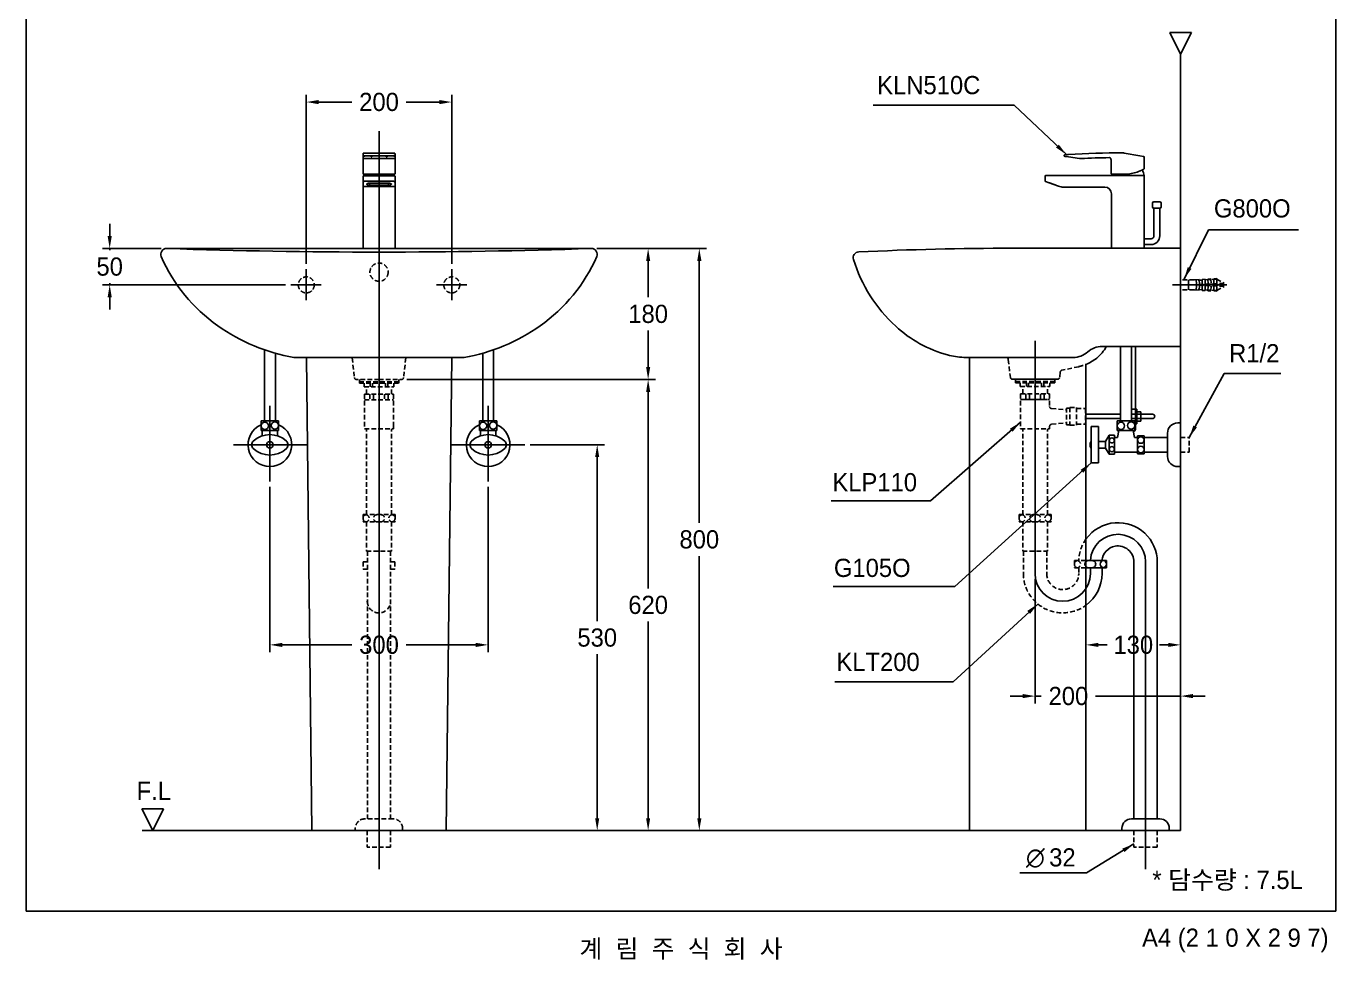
# Model space of a CAD drawing. Header units: millimetres. Extents: x 0 to 5738, y -67 to 2530.
# Drawn here: x 3938 to 5738, y -67 to 1216 of the extents above; entities that cross this region are included whole.
import ezdxf
from ezdxf.enums import TextEntityAlignment as Align
from ezdxf.lldxf.tags import DXFTag

# ---------------------------------------------------------------- set-up
doc = ezdxf.new("R2010")
doc.units = ezdxf.units.MM
doc.linetypes.add('DASHED2', pattern=[9.525, 6.35, -3.175])
for name, color, linetype in [('TEXT', 7, 'Continuous'), ('내부선 및 부속', 4, 'Continuous'), ('도각라인', 7, 'Continuous'), ('외형선', 3, 'Continuous'), ('점선', 6, 'DASHED2'), ('중심선', 1, 'DASHED'), ('치수선', 7, 'Continuous')]:
    doc.layers.add(name, color=color, linetype=linetype)
doc.styles.add('140911', font='HBATANG.TTF')
doc.styles.add('____', font='')
doc.styles.add('타이틀', font='H2GTRM.TTF', dxfattribs={"height": 25})
doc.styles.get('____').set_extended_font_data('굴림')
tags = doc.linetypes.add('DASHDOT', pattern=[70, 31, -13, 13, -13]).pattern_tags.tags
tags[10:11] = [DXFTag(74, 4), DXFTag(75, 0), DXFTag(340, '0'), DXFTag(46, 0.0), DXFTag(50, 0.0), DXFTag(44, 0.0), DXFTag(45, 0.0)]
tags[8:9] = [DXFTag(74, 4), DXFTag(75, 0), DXFTag(340, '0'), DXFTag(46, 0.0), DXFTag(50, 0.0), DXFTag(44, 0.0), DXFTag(45, 0.0)]
tags[6:7] = [DXFTag(74, 4), DXFTag(75, 0), DXFTag(340, '0'), DXFTag(46, 0.0), DXFTag(50, 0.0), DXFTag(44, 0.0), DXFTag(45, 0.0)]
tags[4:5] = [DXFTag(74, 4), DXFTag(75, 0), DXFTag(340, '0'), DXFTag(46, 0.0), DXFTag(50, 0.0), DXFTag(44, 0.0), DXFTag(45, 0.0)]
tags = doc.linetypes.add('DASHED', pattern=[25.72, 12.86, -12.86]).pattern_tags.tags
tags[6:7] = [DXFTag(74, 4), DXFTag(75, 0), DXFTag(340, '0'), DXFTag(46, 0.0), DXFTag(50, 0.0), DXFTag(44, 0.0), DXFTag(45, 0.0)]
tags[4:5] = [DXFTag(74, 4), DXFTag(75, 0), DXFTag(340, '0'), DXFTag(46, 0.0), DXFTag(50, 0.0), DXFTag(44, 0.0), DXFTag(45, 0.0)]
doc.dimstyles.new('MSADIM', dxfattribs={"dimtxt": 33, "dimasz": 17, "dimexe": 10, "dimexo": 7.5, "dimgap": 10, "dimtad": 0, "dimtih": 1, "dimtoh": 1, "dimdec": 0, "dimzin": 1, "dimdsep": 46, "dimtxsty": '____', "dimcen": 11.25, "dimadec": 0, "dimazin": 0, "dimtfac": 1, "dimtdec": 0, "dimtix": 1, "dimtmove": 0, "dimatfit": 3, "dimfxl": 0, "dimtolj": 1, "dimtzin": 1, "dimarcsym": 0})

# ---------------------------------------------------------------- blocks, each defined once
blk = doc.blocks.new('*D84')
at = {"layer": '치수선', "color": 0, "linetype": 'Continuous', "lineweight": -2}
for p, q in [((4322.7, 889.3), (4322.7, 1121.6)), ((4522.7, 889.3), (4522.7, 1121.6)), ((4339.7, 1111.6), (4385.4, 1111.6)), ((4505.7, 1111.6), (4460, 1111.6))]:
    blk.add_line(p, q, dxfattribs=at)
at = {"layer": '치수선', "color": 0, "linetype": 'Continuous'}
for points in [[(4339.7, 1114.4), (4339.7, 1108.7), (4322.7, 1111.6)], [(4505.7, 1114.4), (4505.7, 1108.7), (4522.7, 1111.6)]]:
    blk.add_solid(points, dxfattribs=at)
at = {"layer": '치수선', "color": 0, "linetype": 'Continuous', "insert": (4422.7, 1111.6), "char_height": 25, "attachment_point": 5, "style": '____'}
blk.add_mtext('\\A1;200', dxfattribs=at)
blk = doc.blocks.new('*D85')
at = {"layer": '치수선', "color": 0, "linetype": 'Continuous', "lineweight": -2}
for p, q in [((4052.5, 927.4), (4052.5, 944.4)), ((4123.4, 910.4), (4042.5, 910.4)), ((4052.5, 910.4), (4052.5, 908.3)), ((4294.1, 860.4), (4042.5, 860.4)), ((4052.5, 860.4), (4052.5, 862.6)), ((4052.5, 843.4), (4052.5, 826.4))]:
    blk.add_line(p, q, dxfattribs=at)
at = {"layer": '치수선', "color": 0, "linetype": 'Continuous'}
for points in [[(4049.7, 927.4), (4055.4, 927.4), (4052.5, 910.4)], [(4049.7, 843.4), (4055.4, 843.4), (4052.5, 860.4)]]:
    blk.add_solid(points, dxfattribs=at)
at = {"layer": '치수선', "color": 0, "linetype": 'Continuous', "insert": (4052.5, 885.4), "char_height": 25, "attachment_point": 5, "style": '____'}
blk.add_mtext('\\A1;50', dxfattribs=at)
blk = doc.blocks.new('*D86')
at = {"layer": '치수선', "color": 0, "linetype": 'Continuous', "lineweight": -2}
for p, q in [((4722.2, 910.4), (4802.6, 910.4)), ((4792.6, 893.4), (4792.6, 843.3)), ((4792.6, 747.4), (4792.6, 797.6)), ((4461, 730.4), (4802.6, 730.4))]:
    blk.add_line(p, q, dxfattribs=at)
at = {"layer": '치수선', "color": 0, "linetype": 'Continuous'}
for points in [[(4789.8, 893.4), (4795.4, 893.4), (4792.6, 910.4)], [(4789.8, 747.4), (4795.4, 747.4), (4792.6, 730.4)]]:
    blk.add_solid(points, dxfattribs=at)
at = {"layer": '치수선', "color": 0, "linetype": 'Continuous', "insert": (4792.6, 820.4), "char_height": 25, "attachment_point": 5, "style": '____'}
blk.add_mtext('\\A1;180', dxfattribs=at)
blk = doc.blocks.new('*D87')
at = {"layer": '치수선', "color": 0, "linetype": 'Continuous', "lineweight": -2}
for p, q in [((4461, 730.4), (4802.6, 730.4)), ((4792.6, 713.4), (4792.6, 443.4)), ((4792.6, 127.7), (4792.6, 397.7)), ((4522.7, 110.7), (4802.6, 110.7))]:
    blk.add_line(p, q, dxfattribs=at)
at = {"layer": '치수선', "color": 0, "linetype": 'Continuous'}
for points in [[(4789.8, 713.4), (4795.4, 713.4), (4792.6, 730.4)], [(4789.8, 127.7), (4795.4, 127.7), (4792.6, 110.7)]]:
    blk.add_solid(points, dxfattribs=at)
at = {"layer": '치수선', "color": 0, "linetype": 'Continuous', "insert": (4792.6, 420.6), "char_height": 25, "attachment_point": 5, "style": '____'}
blk.add_mtext('\\A1;620', dxfattribs=at)
blk = doc.blocks.new('*D88')
at = {"layer": '치수선', "color": 0, "linetype": 'Continuous', "lineweight": -2}
for p, q in [((4630.4, 640.7), (4732.6, 640.7)), ((4722.6, 623.7), (4722.6, 398.5)), ((4722.6, 127.7), (4722.6, 352.9)), ((4710.8, 110.7), (4732.6, 110.7))]:
    blk.add_line(p, q, dxfattribs=at)
at = {"layer": '치수선', "color": 0, "linetype": 'Continuous'}
for points in [[(4719.7, 623.7), (4725.4, 623.7), (4722.6, 640.7)], [(4719.7, 127.7), (4725.4, 127.7), (4722.6, 110.7)]]:
    blk.add_solid(points, dxfattribs=at)
at = {"layer": '치수선', "color": 0, "linetype": 'Continuous', "insert": (4722.6, 375.7), "char_height": 25, "attachment_point": 5, "style": '____'}
blk.add_mtext('\\A1;530', dxfattribs=at)
blk = doc.blocks.new('*D89')
at = {"layer": '치수선', "color": 0, "linetype": 'Continuous', "lineweight": -2}
for p, q in [((4721.9, 910.4), (4872.9, 910.4)), ((4862.9, 893.4), (4862.9, 533.4)), ((4862.9, 127.7), (4862.9, 487.7)), ((4862.9, 110.7), (4872.9, 110.7))]:
    blk.add_line(p, q, dxfattribs=at)
at = {"layer": '치수선', "color": 0, "linetype": 'Continuous'}
for points in [[(4860.1, 893.4), (4865.8, 893.4), (4862.9, 910.4)], [(4860.1, 127.7), (4865.8, 127.7), (4862.9, 110.7)]]:
    blk.add_solid(points, dxfattribs=at)
at = {"layer": '치수선', "color": 0, "linetype": 'Continuous', "insert": (4862.9, 510.6), "char_height": 25, "attachment_point": 5, "style": '____'}
blk.add_mtext('\\A1;800', dxfattribs=at)
blk = doc.blocks.new('*D90')
at = {"layer": '치수선', "color": 0, "linetype": 'Continuous', "lineweight": -2}
for p, q in [((5324.4, 456.2), (5324.4, 285.4)), ((5307.4, 295.4), (5290.4, 295.4)), ((5324.4, 295.4), (5332.9, 295.4)), ((5524.4, 295.4), (5407.5, 295.4)), ((5524.4, 303.6), (5524.4, 285.4)), ((5541.4, 295.4), (5558.4, 295.4))]:
    blk.add_line(p, q, dxfattribs=at)
at = {"layer": '치수선', "color": 0, "linetype": 'Continuous'}
for points in [[(5307.4, 298.3), (5307.4, 292.6), (5324.4, 295.4)], [(5541.4, 298.3), (5541.4, 292.6), (5524.4, 295.4)]]:
    blk.add_solid(points, dxfattribs=at)
at = {"layer": '치수선', "color": 0, "linetype": 'Continuous', "insert": (5370.2, 295.4), "char_height": 25, "attachment_point": 5, "style": '____'}
blk.add_mtext('\\A1;200', dxfattribs=at)
blk = doc.blocks.new('*D66')
at = {"layer": '치수선', "color": 0, "linetype": 'Continuous', "lineweight": -2}
for p, q in [((5394.4, 367.6), (5394.4, 375.8)), ((5411.4, 365.8), (5423.4, 365.8)), ((5507.4, 365.8), (5495.3, 365.8)), ((5524.4, 367.6), (5524.4, 375.8))]:
    blk.add_line(p, q, dxfattribs=at)
at = {"layer": '치수선', "color": 0, "linetype": 'Continuous'}
for points in [[(5411.4, 368.6), (5411.4, 362.9), (5394.4, 365.8)], [(5507.4, 368.6), (5507.4, 362.9), (5524.4, 365.8)]]:
    blk.add_solid(points, dxfattribs=at)
at = {"layer": '치수선', "color": 0, "linetype": 'Continuous', "insert": (5459.4, 365.8), "char_height": 25, "attachment_point": 5, "style": '____'}
blk.add_mtext('\\A1;130', dxfattribs=at)
blk = doc.blocks.new('*D67')
at = {"layer": '치수선', "color": 0, "linetype": 'Continuous', "lineweight": -2}
for p, q in [((4272.7, 582.8), (4272.7, 355.8)), ((4572.7, 582.8), (4572.7, 355.8)), ((4289.7, 365.8), (4385.4, 365.8)), ((4555.7, 365.8), (4460, 365.8))]:
    blk.add_line(p, q, dxfattribs=at)
at = {"layer": '치수선', "color": 0, "linetype": 'Continuous'}
for points in [[(4289.7, 368.6), (4289.7, 362.9), (4272.7, 365.8)], [(4555.7, 368.6), (4555.7, 362.9), (4572.7, 365.8)]]:
    blk.add_solid(points, dxfattribs=at)
at = {"layer": '치수선', "color": 0, "linetype": 'Continuous', "insert": (4422.7, 365.8), "char_height": 25, "attachment_point": 5, "style": '____'}
blk.add_mtext('\\A1;300', dxfattribs=at)

msp = doc.modelspace()

# ---------------------------------------------------------------- linework, layer by layer
at = {"color": 3}
msp.add_line((5492.3, 110.8), (5492.3, 110.8), dxfattribs=at)
at = {"layer": '내부선 및 부속', "linetype": 'Continuous'}
for p, q in [((4400.7, 1040.4), (4400.7, 1038.2)), ((4400.7, 1040.4), (4400.7, 1040.3)), ((4400.7, 1040.3), (4400.7, 1036.5)), ((4400.7, 1036.9), (4400.7, 1038.2)), ((4400.7, 1034.9), (4400.7, 1036.9)), ((4400.7, 1036.5), (4400.7, 1035.6)), ((4400.7, 1013.4), (4400.7, 1036.1)), ((4400.7, 1036.1), (4400.7, 1034.8)), ((4400.7, 1034.4), (4400.7, 1035.6)), ((4400.7, 1034.8), (4400.7, 1034.9)), ((4400.7, 1034.4), (4400.7, 1017.6)), ((4401.7, 1041.5), (4443.7, 1041.5)), ((4401.7, 1033.9), (4443.7, 1033.9)), ((4438.7, 1037.8), (4406.7, 1037.8)), ((4406.7, 1037.8), (4406.7, 1037.6)), ((4406.7, 1037.6), (4438.7, 1037.6)), ((4412.7, 1037.2), (4411.7, 1037.2)), ((4411.7, 1037.2), (4411.7, 1036.6)), ((4411.7, 1036.6), (4411.7, 1036.4)), ((4411.7, 1036.4), (4412.7, 1036.4)), ((4412.7, 1036.4), (4412.7, 1037.2)), ((4412.7, 1036.6), (4412.7, 1037.2)), ((4412.7, 1036.4), (4412.7, 1036.6)), ((4432.7, 1037.2), (4432.7, 1036.6)), ((4433.7, 1037.2), (4432.7, 1037.2)), ((4432.7, 1036.6), (4432.7, 1036.4)), ((4432.7, 1036.4), (4433.7, 1036.4)), ((4433.7, 1036.4), (4432.7, 1036.4)), ((4433.7, 1036.6), (4433.7, 1037.2)), ((4433.7, 1036.4), (4433.7, 1037.2)), ((4433.7, 1036.4), (4433.7, 1036.6)), ((4433.7, 1036.4), (4433.7, 1036.4)), ((4438.7, 1037.6), (4438.7, 1037.8)), ((4443.7, 1033.8), (4443.7, 1033.9)), ((4444.7, 1040.5), (4444.7, 1038.2)), ((4444.7, 1038.2), (4444.7, 1036.9)), ((4444.7, 1036.9), (4444.7, 1034.9)), ((4444.7, 1036.1), (4444.7, 1036.1)), ((4444.7, 1036.1), (4444.7, 1013.4)), ((4444.7, 1034.8), (4444.7, 1034.9)), ((5364.4, 1037.9), (5364.4, 1038.1)), ((5364.4, 1038.1), (5364.4, 1037.9)), ((5370.2, 1036.2), (5365.2, 1036.9)), ((5385.3, 1034.1), (5370.2, 1036.2)), ((5428.9, 1013.7), (5428.9, 1032.3)), ((5446.8, 1041.5), (5468.5, 1037.7)), ((5468.5, 1037.7), (5473.5, 1036.8)), ((5474.4, 1035.8), (5474.4, 1035.7)), ((5474.4, 1034.7), (5474.4, 1035.7)), ((5474.4, 1034.7), (5474.4, 1020.3)), ((4400.7, 1017.6), (4400.7, 1013.4)), ((4400.7, 1001.3), (4400.7, 1009.4)), ((4400.7, 910.4), (4400.7, 1009.4)), ((4402.1, 1012.4), (4401.7, 1012.4)), ((4401.7, 1010.4), (4406.7, 1010.4)), ((4443.2, 1012.4), (4402.1, 1012.4)), ((4406.7, 1010.4), (4438.7, 1010.4)), ((4443.7, 1010.4), (4438.7, 1010.4)), ((4443.7, 1012.4), (4443.2, 1012.4)), ((4444.7, 1009.4), (4444.7, 1001.3)), ((5338.1, 1003.4), (5338.1, 1009.7)), ((5338.1, 1009.7), (5338.1, 1003.4)), ((5339.1, 1010.7), (5344.1, 1010.7)), ((5344.1, 1010.7), (5468.4, 1010.7)), ((5429.9, 1012.7), (5443.3, 1012.7)), ((5430.4, 1012.7), (5434.8, 1012.7)), ((5445.4, 1012.7), (5443.3, 1012.7)), ((5452.4, 1012.7), (5445.4, 1012.7)), ((5473.4, 1010.7), (5468.4, 1010.7)), ((5473.4, 1010.7), (5474.4, 1010.7)), ((5474.4, 1010.7), (5474.4, 1009.7)), ((5474.4, 910.7), (5474.4, 1009.7)), ((4400.7, 996.6), (4400.7, 1001.3)), ((4400.7, 995.4), (4400.7, 996.6)), ((4400.7, 910.4), (4400.7, 995.4)), ((4401.7, 995.6), (4443.7, 995.6)), ((4406.7, 1003.1), (4438.7, 1003.1)), ((4435.7, 1000.1), (4409.7, 1000.1)), ((4409.7, 997.4), (4409.7, 1000.1)), ((4409.7, 997.4), (4435.7, 997.4)), ((4435.7, 997.4), (4435.7, 1000.1)), ((4444.7, 1001.3), (4444.7, 996.6)), ((4444.7, 995.4), (4444.7, 996.6)), ((4444.7, 995.4), (4444.7, 995.4)), ((4444.7, 995.4), (4444.7, 910.4)), ((5343.8, 1000.6), (5338.8, 1002.4)), ((5338.8, 1002.4), (5343.8, 1000.6)), ((5343.8, 1000.6), (5356.8, 995.9)), ((5356.8, 995.9), (5343.8, 1000.6)), ((5344.4, 1000.4), (5351.9, 997.7)), ((5351.9, 997.7), (5344.4, 1000.4)), ((5420.4, 994.7), (5363.6, 994.7)), ((5429.4, 910.7), (5429.4, 985.7)), ((5485.8, 967.6), (5485.8, 972.7)), ((5487.8, 974.7), (5495.9, 974.7)), ((5497.8, 972.8), (5497.8, 967.6)), ((5491.8, 965.7), (5487.7, 965.7)), ((5487.8, 965.7), (5487.8, 927.7)), ((5487.8, 965.7), (5495.8, 965.7)), ((5494.1, 965.7), (5489.4, 965.7)), ((5495.8, 965.7), (5491.8, 965.7)), ((5495.9, 965.7), (5491.8, 965.7)), ((5495.8, 927.7), (5495.8, 965.7)), ((5474.4, 942.7), (5474.4, 947.7)), ((5474.4, 920.7), (5474.4, 942.7)), ((5483.8, 923.7), (5474.4, 923.7)), ((5474.4, 920.7), (5474.4, 915.7)), ((4401.2, 910.4), (4444.1, 910.4)), ((5474.4, 910.7), (5429.4, 910.7)), ((5463.8, 910.7), (5466.8, 910.7)), ((5463.8, 910.7), (5469.8, 910.7)), ((5474.4, 915.7), (5483.8, 915.7)), ((5441.9, 673.4), (5441.9, 775.7)), ((5456.9, 673.4), (5456.9, 775.7)), ((5462.4, 775.7), (5462.4, 664.7)), ((4265.2, 771.2), (4265.2, 673.4)), ((4280.2, 766.4), (4280.2, 673.4)), ((4565.2, 766.4), (4565.2, 673.4)), ((4580.2, 771.2), (4580.2, 673.4)), ((5464.4, 689.7), (5456.9, 689.7)), ((5464.4, 689.7), (5464.4, 669.7)), ((5469.9, 686.2), (5464.4, 686.2)), ((5469.9, 673.2), (5469.9, 686.2)), ((4260.7, 673.4), (4260.7, 660.4)), ((4284.7, 673.4), (4260.7, 673.4)), ((4284.7, 673.4), (4284.7, 660.4)), ((4560.7, 673.4), (4560.7, 660.4)), ((4584.7, 673.4), (4560.7, 673.4)), ((4584.7, 673.4), (4584.7, 660.4)), ((5394.4, 682.7), (5441.9, 682.7)), ((5394.4, 676.7), (5441.9, 676.7)), ((5437.4, 673.4), (5461.4, 673.4)), ((5437.4, 660.4), (5437.4, 673.4)), ((5456.9, 682.7), (5485.9, 682.7)), ((5456.9, 676.7), (5485.9, 676.7)), ((5461.4, 660.4), (5461.4, 673.4)), ((5464.4, 669.7), (5461.4, 669.7)), ((5462.4, 669.7), (5462.4, 662)), ((5469.9, 673.2), (5464.4, 673.2)), ((5520.4, 670.7), (5524.4, 670.7)), ((4284.7, 660.4), (4260.7, 660.4)), ((4262.2, 660.4), (4262.2, 653)), ((4283.2, 660.4), (4283.2, 653)), ((4584.7, 660.4), (4560.7, 660.4)), ((4562.2, 660.4), (4562.2, 653)), ((4583.2, 660.4), (4583.2, 653)), ((5401.4, 665.7), (5401.4, 615.7)), ((5401.4, 665.7), (5411.4, 665.7)), ((5411.4, 665.7), (5411.4, 615.7)), ((5426.4, 653.7), (5421.4, 645.4)), ((5426.4, 653.7), (5433.4, 653.7)), ((5426.4, 653.7), (5426.4, 627.7)), ((5433.4, 653.7), (5433.4, 627.7)), ((5433.4, 650.9), (5437.9, 650.9)), ((5437.4, 660.4), (5461.4, 660.4)), ((5437.9, 650.9), (5439.4, 660.4)), ((5459.4, 660.4), (5460.9, 650.9)), ((5460.9, 650.9), (5465.4, 650.9)), ((5465.4, 653.2), (5465.4, 628.2)), ((5465.4, 653.2), (5474.4, 653.2)), ((5474.4, 653.2), (5474.4, 628.2)), ((5474.4, 650.9), (5506.4, 650.9)), ((5506.4, 656.7), (5506.4, 624.7)), ((5411.4, 645.4), (5421.4, 645.4)), ((5411.4, 635.9), (5421.4, 635.9)), ((5421.4, 645.4), (5421.4, 635.9)), ((5421.4, 635.9), (5426.4, 627.7)), ((5433.4, 630.4), (5465.4, 630.4)), ((5474.4, 630.4), (5506.4, 630.4)), ((5401.4, 615.7), (5411.4, 615.7)), ((5426.4, 627.7), (5433.4, 627.7)), ((5465.4, 628.2), (5474.4, 628.2)), ((5520.4, 610.7), (5524.4, 610.7)), ((5394.4, 481.7), (5422.4, 481.7)), ((5394.4, 471.7), (5404.4, 471.7)), ((5404.4, 471.7), (5422.4, 471.7)), ((5416.4, 471.7), (5416.4, 463.7)), ((5422.4, 481.7), (5422.4, 471.7)), ((5460.3, 479.7), (5460.3, 126.8)), ((5492.3, 479.7), (5492.3, 126.8)), ((5495.8, 126.8), (5456.8, 126.8)), ((5443.8, 113.8), (5443.8, 110.8)), ((5508.8, 113.8), (5508.8, 110.8))]:
    msp.add_line(p, q, dxfattribs=at)
at = {"layer": '내부선 및 부속', "linetype": 'Continuous', "flags": 128}
for points in [[(4249.9, 645.8, -0.388889), (4295.4, 645.8)], [(4549.9, 645.8, -0.388889), (4595.4, 645.8)], [(4249.9, 635.5, -0.44), (4249.9, 645.8)], [(4295.4, 635.5, -0.388889), (4249.9, 635.5)], [(4295.4, 645.8, -0.44), (4295.4, 635.5)], [(4549.9, 635.5, -0.44), (4549.9, 645.8)], [(4595.4, 635.5, -0.388889), (4549.9, 635.5)], [(4595.4, 645.8, -0.44), (4595.4, 635.5)], [(5520.4, 610.7, -0.414214), (5506.4, 624.7)]]:
    msp.add_lwpolyline(points, format="xyb", dxfattribs=at)
at = {"layer": '내부선 및 부속', "linetype": 'Continuous'}
for centre, radius in [((4265.7, 666.8), 5), ((4279.6, 667.1), 5), ((4565.7, 666.8), 5), ((4579.6, 667.1), 5), ((5442.4, 666.8), 5), ((5456.4, 667.1), 5), ((5429.9, 646.7), 3.5), ((5469.9, 647.2), 4.5), ((4272.7, 640.7), 4.5), ((4572.7, 640.7), 4.5), ((5429.9, 634.7), 3.5), ((5469.9, 634.2), 4.5)]:
    msp.add_circle(centre, radius, dxfattribs=at)
for centre, radius, start, end in [((4443.7, 1034.8), 1, 270, 0), ((5365.4, 1037.9), 1, 202.1993, 262.1993), ((5365.4, 1037.9), 1, 202.1993, 262.1993), ((5365.4, 1037.9), 1, 202.1993, 262.1993), ((5365.4, 1037.9), 1, 202.1993, 262.1993), ((5438.1, 41.7), 1000, 89.5936, 93.8863), ((5386.7, 1044), 10, 262.1993, 272.9349), ((5438.1, 41.7), 993.6, 90.6538, 92.9349), ((5425.6, 1032.2), 3.34, 2.007, 69.3544), ((5445.1, 1031.7), 10, 80, 89.5936), ((4401.7, 1013.4), 1, 180, 270), ((4401.7, 1009.4), 1, 90, 180), ((4401.7, 1009.4), 1, 90, 180), ((4430.3, 1005.4), 27.6, 165.1842, 169.4357), ((4416, 1005.4), 27.6, 10.5643, 14.8158), ((4443.7, 1013.4), 1, 270, 0), ((4443.7, 1009.4), 1, 0, 90), ((5339.1, 1009.7), 1, 90, 180), ((5339.1, 1009.7), 1, 90, 180), ((5429.9, 1013.7), 1, 180, 270), ((5461.5, 1005.6), 27.6, 165.1842, 169.4357), ((5446.8, 1068.2), 55.8, 275.72, 293.156), ((5447.2, 1005.6), 27.6, 10.5643, 27.3016), ((5363.6, 1014.7), 20, 250, 270), ((5363.6, 1014.7), 20, 250, 270), ((5420.4, 985.7), 9, 0, 90), ((5487.8, 972.7), 2, 90, 180), ((5495.9, 972.8), 1.92, 0, 90), ((5487.7, 967.6), 1.92, 180, 270), ((5495.9, 967.6), 1.92, 270, 0), ((5483.8, 927.7), 4, 270, 0), ((5483.8, 927.7), 12, 270, 0), ((4272.7, 640.7), 30, 113.5781, 66.4218), ((4572.7, 640.7), 30, 113.5781, 66.4218), ((5485.9, 679.7), 3, 270, 90), ((5520.4, 656.7), 14, 90, 180), ((5459.4, 662), 3, 274.3938, 0), ((5407.8, 640.7), 7.84, 144.9654, 215.0346), ((5438.3, 479.7), 54, 94.1511, 144.3942), ((5438.3, 479.7), 54, 0, 94.1511), ((5438.3, 479.7), 22, 100.2345, 174.7841), ((5438.3, 479.7), 22, 0, 100.2345), ((5397.9, 476.7), 5, 90, 134.3525), ((5397.9, 476.7), 5, 225.6475, 270), ((5402.9, 476.7), 5, 72.5424, 90), ((5402.9, 476.7), 5, 270, 287.4576), ((5402.9, 476.7), 5, 270, 270.0017), ((5402.9, 476.7), 5, 287.4559, 72.5441), ((5418.9, 476.7), 5, 98.6269, 261.3731), ((5417.4, 476.7), 5, 278.6269, 81.3731), ((5362.4, 463.7), 54, 306.3473, 0), ((5456.8, 113.8), 13, 90, 180), ((5495.8, 113.8), 13, 0, 90)]:
    msp.add_arc(centre, radius, start, end, dxfattribs=at)
for points, knots in [([(4400.7, 1040.6), (4400.7, 1040.6), (4400.7, 1040.7), (4400.8, 1040.9), (4400.9, 1041.1), (4401.1, 1041.3), (4401.4, 1041.4), (4401.6, 1041.5), (4401.7, 1041.5)], [0, 0, 0, 0, 0.097046, 0.215477, 0.366984, 0.6013, 0.806128, 1, 1, 1, 1]), ([(4406.7, 1037.8), (4406.2, 1037.8), (4405.5, 1037.8), (4404.7, 1037.8), (4404.1, 1037.9), (4403.5, 1037.9), (4402.7, 1037.9), (4402.1, 1037.9), (4401.6, 1038), (4401.4, 1038), (4401.3, 1038), (4401.1, 1038), (4400.8, 1038.1), (4400.7, 1038.1), (4400.7, 1038.2)], [0, 0, 0, 0, 0.142857, 0.214286, 0.285714, 0.357143, 0.428571, 0.571429, 0.642857, 0.678571, 0.696429, 0.714286, 0.857143, 1, 1, 1, 1]), ([(4400.7, 1036.9), (4400.7, 1037), (4401.1, 1037.2), (4402.8, 1037.5), (4404.9, 1037.6), (4406.2, 1037.6), (4406.7, 1037.6)], [0, 0, 0, 0, 0.285714, 0.571429, 0.857143, 1, 1, 1, 1]), ([(4444.6, 1038.1), (4444.5, 1038.1), (4444.4, 1038.1), (4444.1, 1038), (4443.4, 1038), (4442.6, 1037.9), (4441.9, 1037.9), (4441.1, 1037.9), (4440, 1037.8), (4439.1, 1037.8), (4438.7, 1037.8)], [0, 0, 0, 0, 0.022938, 0.185782, 0.348626, 0.511469, 0.592891, 0.674313, 0.837156, 1, 1, 1, 1]), ([(4438.7, 1037.6), (4439.6, 1037.6), (4441.4, 1037.6), (4443.5, 1037.4), (4444.3, 1037.2), (4444.5, 1037.1), (4444.6, 1037.1)], [0, 0, 0, 0, 0.32589, 0.651781, 0.977671, 1, 1, 1, 1]), ([(4443.7, 1041.5), (4443.7, 1041.5), (4443.8, 1041.5), (4444, 1041.4), (4444.3, 1041.3), (4444.4, 1041.1), (4444.5, 1041), (4444.6, 1040.8), (4444.6, 1040.7), (4444.7, 1040.6), (4444.7, 1040.6), (4444.7, 1040.5)], [0, 0, 0, 0, 0.020818, 0.239105, 0.419032, 0.574027, 0.708164, 0.821662, 0.913084, 0.980269, 1, 1, 1, 1]), ([(5365.3, 1039.1), (5365.1, 1039.1), (5364.9, 1039), (5364.7, 1038.8), (5364.5, 1038.6), (5364.4, 1038.4), (5364.4, 1038.2), (5364.4, 1038.1)], [0, 0, 0, 0, 0.285714, 0.428571, 0.571429, 0.785714, 1, 1, 1, 1]), ([(5365.3, 1039.1), (5365.3, 1039.1), (5365.4, 1039.1), (5365.7, 1039.1), (5366, 1039.1), (5366.5, 1039.2), (5367.2, 1039.2), (5368.1, 1039.3), (5369.2, 1039.3), (5369.9, 1039.4), (5370.3, 1039.4)], [0, 0, 0, 0, 0.142857, 0.285714, 0.357143, 0.428571, 0.571429, 0.714286, 0.857143, 1, 1, 1, 1]), ([(5473.7, 1019.3), (5473.7, 1019.3), (5473.6, 1019.3), (5473.4, 1019.2), (5473, 1018.9), (5472.7, 1018.8), (5472.3, 1018.6), (5471.9, 1018.4), (5471.4, 1018.1), (5470.7, 1017.8), (5470.1, 1017.5), (5469.5, 1017.2), (5469.3, 1017.1), (5469.2, 1017.1)], [0, 0, 0, 0, 0.022972, 0.19686, 0.283804, 0.370748, 0.457692, 0.5229, 0.63158, 0.718524, 0.892412, 0.935884, 1, 1, 1, 1]), ([(5473.3, 1019.1), (5473.3, 1019.1), (5473.3, 1019.1), (5473.3, 1019.1), (5473.2, 1019.1), (5473.2, 1019), (5473.1, 1019), (5473, 1019), (5473, 1018.9), (5472.9, 1018.9), (5472.9, 1018.9), (5472.8, 1018.8), (5472.8, 1018.8), (5472.7, 1018.8), (5472.7, 1018.8), (5472.6, 1018.7), (5472.5, 1018.7), (5472.3, 1018.6), (5472.3, 1018.6), (5472.1, 1018.5), (5472, 1018.4), (5471.9, 1018.3), (5471.8, 1018.3), (5471.8, 1018.3), (5471.8, 1018.3), (5471.7, 1018.3)], [0, 0, 0, 0, 0.147203, 0.147203, 0.295653, 0.295653, 0.37051, 0.37051, 0.483564, 0.483564, 0.521467, 0.521467, 0.597561, 0.597561, 0.635788, 0.635788, 0.751471, 0.751471, 0.829397, 0.829397, 0.947331, 0.947331, 0.986892, 0.986892, 1, 1, 1, 1]), ([(5474.2, 1020.2), (5474.2, 1020.1), (5474.2, 1019.9), (5474.1, 1019.7), (5474, 1019.5), (5473.8, 1019.4), (5473.7, 1019.3)], [0, 0, 0, 0, 0.250001, 0.499999, 0.749998, 1, 1, 1, 1]), ([(5474.2, 1020.2), (5474.2, 1020.2), (5474.3, 1020.3), (5474.4, 1020.3), (5474.4, 1020.3)], [0, 0, 0, 0, 0.15708, 1, 1, 1, 1]), ([(4400.7, 1001.3), (4400.7, 1001.6), (4401.1, 1002.1), (4402.8, 1002.8), (4404.9, 1003.1), (4406.2, 1003.1), (4406.7, 1003.1)], [0, 0, 0, 0, 0.285714, 0.571429, 0.857143, 1, 1, 1, 1]), ([(4400.7, 995.4), (4400.7, 995.4), (4400.7, 995.4), (4400.7, 995.3), (4400.7, 995.2), (4400.7, 995.2)], [0, 0, 0, 0, 0.003909, 0.003909, 1, 1, 1, 1]), ([(4438.7, 1003.1), (4439.6, 1003.1), (4441.4, 1003), (4443.5, 1002.5), (4444.3, 1002), (4444.5, 1001.7), (4444.6, 1001.7)], [0, 0, 0, 0, 0.326484, 0.652968, 0.979452, 1, 1, 1, 1]), ([(4444.7, 995.3), (4444.6, 995.2), (4444.6, 995.2), (4444.6, 995.2), (4444.6, 995.2)], [0, 0, 0, 0, 0.705199, 1, 1, 1, 1]), ([(5338.1, 1003.4), (5338.1, 1003.3), (5338.1, 1003.1), (5338.2, 1002.9), (5338.3, 1002.7), (5338.5, 1002.6), (5338.7, 1002.5), (5338.8, 1002.4)], [0, 0, 0, 0, 0.214286, 0.428571, 0.571429, 0.714286, 1, 1, 1, 1])]:
    msp.add_open_spline(points, degree=3, knots=knots, dxfattribs=at)
for points in [[(4401.7, 1033.9), (4400.7, 1033.9), (4400.7, 1034.9)], [(4444.7, 1034.9), (4444.7, 1033.9), (4443.7, 1033.9)], [(4401.7, 995.6), (4400.7, 995.6), (4400.7, 996.6)], [(4444.7, 996.6), (4444.7, 995.6), (4443.7, 995.6)]]:
    msp.add_rational_spline(points, [1, 0.707106769085, 1], degree=2, dxfattribs=at)
for points, degree in [([(4444.1, 1033.9), (4444.1, 1033.9), (4444.1, 1033.8), (4444.2, 1033.8)], 3), ([(4444.3, 1034), (4444.2, 1033.9), (4444.2, 1033.8), (4444.2, 1033.8)], 3), ([(4444.6, 1038.4), (4444.7, 1038.2), (4444.6, 1038.1)], 2), ([(4444.6, 1038.4), (4444.7, 1038.3), (4444.7, 1038.2), (4444.7, 1038.2)], 3), ([(4444.7, 1038.2), (4444.7, 1038.2), (4444.6, 1038.1), (4444.6, 1038.1)], 3), ([(4444.6, 1037.1), (4444.6, 1036.9), (4444.6, 1036.7)], 2), ([(4444.6, 1037.1), (4444.6, 1037), (4444.7, 1037), (4444.7, 1036.9)], 3), ([(4444.7, 1036.9), (4444.7, 1036.9), (4444.7, 1036.8), (4444.6, 1036.7)], 3), ([(5365.3, 1039.1), (5364.8, 1039), (5364.4, 1038.6), (5364.4, 1038.1)], 3), ([(5364.4, 1037.9), (5364.4, 1037.4), (5364.8, 1036.9), (5365.2, 1036.9)], 3), ([(5365, 1039), (5365.1, 1039), (5365.1, 1039), (5365.1, 1039)], 3), ([(5365.4, 1039.1), (5365.4, 1039.1), (5365.4, 1039.1), (5365.5, 1039.1)], 3), ([(5468.5, 1037.7), (5468.5, 1037.7), (5468.5, 1037.7), (5468.5, 1037.7)], 3), ([(5474.4, 1035.8), (5474.4, 1036.3), (5474, 1036.8), (5473.5, 1036.8)], 3), ([(5469.2, 1017.1), (5469, 1017), (5468.7, 1016.9)], 2), ([(5468.8, 1016.9), (5468.8, 1016.9), (5468.8, 1016.9), (5468.7, 1016.9)], 3), ([(4444.6, 1001.7), (4444.6, 1001.6), (4444.7, 1001.4), (4444.7, 1001.3)], 3), ([(4444.6, 1001.7), (4444.6, 1001.4), (4444.6, 1001.1)], 2), ([(4444.7, 1001.3), (4444.7, 1001.3), (4444.7, 1001.2), (4444.6, 1001.1)], 3), ([(5338.1, 1003.4), (5338.1, 1003), (5338.4, 1002.6), (5338.8, 1002.4)], 3)]:
    msp.add_open_spline(points, degree=degree, dxfattribs=at)
for points in [[(4409.7, 997.4), (4405.7, 997.4), (4405.7, 998.8), (4405.7, 1000.1), (4409.7, 1000.1)], [(4435.7, 1000.1), (4439.7, 1000.1), (4439.7, 998.8), (4439.7, 997.4), (4435.7, 997.4)]]:
    msp.add_rational_spline(points, [1, 0.707106769085, 1, 0.707106769085, 1], degree=2, knots=[0, 0, 0, 0.5, 0.5, 1, 1, 1], dxfattribs=at)
at = {"layer": '도각라인', "color": 7}
for p, q in [((3937.8, 0), (3937.8, 2530)), ((5737.8, 2530), (5737.8, 0)), ((3937.8, 0), (5737.8, 0))]:
    msp.add_line(p, q, dxfattribs=at)
at = {"layer": '외형선', "linetype": 'Continuous'}
for p, q in [((5539.4, 1207.2), (5509.4, 1207.2)), ((5509.4, 1207.2), (5524.4, 1177.2)), ((5524.4, 1177.2), (5539.4, 1207.2)), ((5524.4, 1177.2), (5524.4, 110.7)), ((4422.7, 910.4), (4130.7, 910.4)), ((4422.7, 910.4), (4714.7, 910.4)), ((5293, 910.7), (5524.4, 910.7)), ((5416.6, 775.7), (5422.3, 775.7)), ((5422.3, 775.7), (5524.4, 775.7)), ((4422.7, 760.4), (4307, 760.4)), ((4322.8, 760.4), (4330.2, 110.7)), ((4422.7, 760.4), (4538.3, 760.4)), ((4522.6, 760.4), (4515.2, 110.7)), ((5286.6, 760.7), (5226.3, 760.7)), ((5234.4, 760.7), (5234.4, 110.7)), ((5286.6, 760.7), (5376.9, 760.7)), ((5524.4, 765.7), (5524.4, 440.7)), ((5394.4, 751.1), (5394.4, 682.7)), ((5394.4, 682.7), (5394.4, 564.1)), ((5394.4, 564.1), (5394.4, 110.7)), ((4126.7, 140.7), (4096.7, 140.7)), ((4096.7, 140.7), (4111.7, 110.7)), ((4111.7, 110.7), (4126.7, 140.7)), ((4097.1, 110.7), (5524.4, 110.7)), ((5234.4, 110.7), (5394.4, 110.7)), ((5234.4, 110.7), (5394.4, 110.7))]:
    msp.add_line(p, q, dxfattribs=at)
at = {"layer": '외형선', "linetype": 'Continuous', "flags": 128}
for points in [[(4714.4, 910.4, -0.553026), (4722, 899.2)], [(4201, 804.2, -0.135827), (4123.3, 899.2)], [(4305.8, 760.5, -0.110476), (4201, 804.2)], [(5396.8, 768.2, -0.182676), (5416.6, 775.7)], [(4307, 760.4, -0.043793), (4305.8, 760.5)]]:
    msp.add_lwpolyline(points, format="xyb", dxfattribs=at)
msp.add_lwpolyline([(4123.3, 899.2), (4123.3, 899.2)], dxfattribs=at)
at = {"layer": '외형선', "linetype": 'Continuous'}
for centre, radius, start, end in [((4130.7, 902.4), 8, 88.038, 203.813), ((4422.7, 9426.3), 8520.9, 268.03801, 271.96199), ((5082.4, 897.7), 8, 92.7195, 197.3388), ((5293, -3536.8), 4447.5, 90, 92.7195), ((4511.6, 992.1), 230, 305.2471, 336.187), ((4729.3, 896), 8, 156.1870032492771, 156.1870103723759), ((5275.2, 957.9), 210, 197.3388, 227.3403), ((4494.3, 1016.6), 260, 280.0301, 305.2471), ((5248.1, 928.5), 170, 227.3403, 255.0259), ((5378, 798.9), 50, 308.5601, 332.348), ((4538.3, 767.4), 7, 270, 280.0301), ((5232.6, 870.5), 110, 255.0259, 266.7397), ((5376.9, 790.7), 30, 270, 311.4096), ((5371.8, 806.7), 59.9, 292.066, 308.5601)]:
    msp.add_arc(centre, radius, start, end, dxfattribs=at)
at = {"layer": '점선'}
for p, q in [((5543, 867.4), (5524.4, 867.4)), ((5535.4, 867.4), (5535.4, 860.4)), ((5550, 867.8), (5543, 867.4)), ((5574, 868.1), (5546, 866.6)), ((5546, 867.6), (5546.4, 860.6)), ((5550, 867.8), (5550.4, 860.8)), ((5554, 868), (5558, 868.2)), ((5554, 868), (5554.3, 861)), ((5558, 868.2), (5558.3, 861.2)), ((5562, 868.4), (5566, 868.6)), ((5562, 868.4), (5562.3, 861.4)), ((5566, 868.6), (5566.3, 861.7)), ((5570, 868.9), (5574, 869.1)), ((5570, 868.9), (5570.3, 861.9)), ((5574, 869.1), (5574.3, 862.1)), ((5574, 868.1), (5584.3, 862.6)), ((5543, 853.4), (5524.4, 853.4)), ((5535.4, 853.4), (5535.4, 860.4)), ((5550, 853.1), (5543, 853.4)), ((5584.3, 862.6), (5543.2, 860.4)), ((5584.3, 858.3), (5543.2, 860.4)), ((5546, 853.3), (5546.4, 860.3)), ((5574, 852.8), (5546, 854.3)), ((5550, 853.1), (5550.4, 860.1)), ((5554, 852.9), (5554.3, 859.9)), ((5554, 852.9), (5558, 852.7)), ((5558, 852.7), (5558.3, 859.6)), ((5562, 852.4), (5562.3, 859.4)), ((5562, 852.4), (5566, 852.2)), ((5566, 852.2), (5566.3, 859.2)), ((5570, 852), (5570.3, 859)), ((5570, 852), (5574, 851.8)), ((5577.4, 860.4), (5572.3, 862)), ((5577.4, 860.4), (5572.3, 858.9)), ((5574, 851.8), (5574.3, 858.8)), ((5574, 852.8), (5584.3, 858.3)), ((4385.8, 760), (4388.9, 733.1)), ((4459.5, 760), (4456.5, 733.1)), ((5287.6, 757.7), (5290.5, 733.3)), ((5359, 740.5), (5358.2, 733.3)), ((5384.4, 748), (5361.4, 743.1)), ((4422.7, 730.4), (4391.8, 730.4)), ((4422.7, 730.4), (4391.8, 730.4)), ((4422.7, 730.4), (4391.8, 730.4)), ((4395.7, 730.4), (4395.7, 725.4)), ((4395.7, 727.4), (4449.7, 727.4)), ((4395.7, 725.4), (4449.7, 725.4)), ((4402.2, 725.4), (4402.2, 720.4)), ((4402.2, 720.4), (4443.2, 720.4)), ((4405.7, 710.4), (4405.7, 720.4)), ((4410.7, 725.4), (4410.7, 720.4)), ((4413.7, 725.4), (4413.7, 720.4)), ((4422.7, 730.4), (4453.5, 730.4)), ((4422.7, 730.4), (4453.5, 730.4)), ((4422.7, 730.4), (4453.5, 730.4)), ((4431.7, 725.4), (4431.7, 720.4)), ((4434.7, 725.4), (4434.7, 720.4)), ((4439.7, 710.4), (4439.7, 720.4)), ((4443.2, 725.4), (4443.2, 720.4)), ((4449.7, 730.4), (4449.7, 725.4)), ((5293.5, 730.7), (5355.2, 730.7)), ((5297.4, 730.7), (5351.4, 730.7)), ((5297.4, 730.7), (5297.4, 725.7)), ((5297.4, 727.7), (5351.4, 727.7)), ((5297.4, 725.7), (5351.4, 725.7)), ((5303.9, 725.7), (5303.9, 720.7)), ((5303.9, 720.7), (5344.9, 720.7)), ((5307.4, 710.7), (5307.4, 720.7)), ((5314.2, 730.7), (5311.9, 730.7)), ((5312.4, 725.7), (5312.4, 720.7)), ((5315.4, 725.7), (5315.4, 720.7)), ((5333.4, 725.7), (5333.4, 720.7)), ((5336.4, 725.7), (5336.4, 720.7)), ((5341.4, 710.7), (5341.4, 720.7)), ((5344.9, 725.7), (5344.9, 720.7)), ((5351.4, 730.7), (5351.4, 725.7)), ((4402.7, 710.4), (4402.7, 662.4)), ((4402.7, 710.4), (4442.7, 710.4)), ((4402.7, 702.4), (4442.7, 702.4)), ((4410.2, 710.4), (4410.2, 702.4)), ((4415.2, 710.4), (4415.2, 702.4)), ((4430.2, 710.4), (4430.2, 702.4)), ((4435.2, 710.4), (4435.2, 702.4)), ((4442.7, 710.4), (4442.7, 665.7)), ((5304.4, 710.7), (5304.4, 662.7)), ((5304.4, 710.7), (5344.4, 710.7)), ((5304.4, 702.7), (5344.4, 702.7)), ((5307.4, 702.7), (5341.4, 702.7)), ((5311.9, 710.7), (5311.9, 702.7)), ((5316.9, 710.7), (5316.9, 702.7)), ((5331.9, 710.7), (5331.9, 702.7)), ((5336.9, 710.7), (5336.9, 702.7)), ((5344.4, 710.7), (5344.4, 693.4)), ((5347.1, 690.4), (5367.4, 688.7)), ((5367.4, 691.2), (5367.4, 668.2)), ((5367.4, 691.2), (5372.4, 691.2)), ((5372.4, 691.7), (5372.4, 667.7)), ((5372.4, 691.7), (5381.4, 691.7)), ((5381.4, 691.7), (5381.4, 667.7)), ((5381.4, 690.4), (5393.9, 690.4)), ((5393.9, 690.4), (5393.9, 668.9)), ((5347.1, 668.9), (5367.4, 670.7)), ((5367.4, 668.2), (5372.4, 668.2)), ((5372.4, 667.7), (5381.4, 667.7)), ((5381.4, 668.9), (5393.9, 668.9)), ((5394.4, 682.7), (5393.9, 682.7)), ((5394.4, 676.7), (5393.9, 676.7)), ((4402.7, 662.4), (4442.7, 662.4)), ((4405.7, 544.7), (4405.7, 662.4)), ((4439.7, 544.7), (4439.7, 662.4)), ((4442.7, 665.7), (4442.7, 662.4)), ((5304.4, 662.7), (5344.4, 662.7)), ((5307.4, 544.7), (5307.4, 662.7)), ((5341.4, 544.7), (5341.4, 662.7)), ((5344.4, 665.9), (5344.4, 662.7)), ((5524.4, 650.9), (5536.4, 650.9)), ((5536.4, 630.4), (5536.4, 650.9)), ((5524.4, 630.4), (5536.4, 630.4)), ((4400.7, 544.7), (4444.7, 544.7)), ((4400.7, 544.7), (4400.7, 534.7)), ((4444.7, 544.7), (4444.7, 534.7)), ((5302.4, 544.7), (5346.4, 544.7)), ((5302.4, 544.7), (5302.4, 534.7)), ((5346.4, 544.7), (5346.4, 534.7)), ((4400.7, 534.7), (4444.7, 534.7)), ((4405.7, 534.7), (4405.7, 494.7)), ((4439.7, 534.7), (4439.7, 494.7)), ((5302.4, 534.7), (5346.4, 534.7)), ((5307.4, 534.7), (5307.4, 494.7)), ((5341.4, 534.7), (5341.4, 494.7)), ((4405.7, 494.7), (4439.7, 494.7)), ((4406.7, 494.7), (4406.7, 126.7)), ((4438.7, 494.7), (4438.7, 126.7)), ((5307.4, 494.7), (5341.4, 494.7)), ((5308.4, 494.7), (5308.4, 463.7)), ((5340.4, 494.7), (5340.4, 463.7)), ((4400.9, 479.7), (4400.9, 469.7)), ((4406.7, 479.7), (4400.9, 479.7)), ((4406.7, 469.7), (4400.9, 469.7)), ((4444.4, 479.7), (4438.7, 479.7)), ((4444.4, 469.7), (4438.7, 469.7)), ((4444.4, 479.7), (4444.4, 469.7)), ((5378.4, 481.7), (5394.4, 481.7)), ((5378.4, 481.7), (5378.4, 471.7)), ((5378.4, 471.7), (5394.4, 471.7)), ((5384.4, 481.7), (5384.4, 482.8)), ((5384.4, 471.7), (5384.4, 463.7)), ((4442.1, 126.7), (4403.1, 126.7)), ((4390.1, 113.7), (4390.1, 110.7)), ((4406.6, 110.7), (4406.6, 87.7)), ((4438.6, 110.7), (4438.6, 110.7)), ((4438.6, 110.7), (4438.6, 87.7)), ((4455.1, 113.7), (4455.1, 110.7)), ((5460.3, 110.7), (5460.3, 87.7)), ((5492.3, 110.7), (5492.3, 87.7)), ((4438.6, 87.7), (4406.6, 87.7)), ((5492.3, 87.7), (5460.3, 87.7))]:
    msp.add_line(p, q, dxfattribs=at)
at = {"layer": '점선', "flags": 128}
for points in [[(4385.7, 760.4, -0.020248), (4385.8, 760)], [(5286.6, 760.7, -0.100224), (5287.6, 757.7)], [(4456.5, 733.1, -0.381264), (4453.5, 730.4)], [(4456.5, 733.1, -0.381264), (4453.5, 730.4)], [(5358.2, 733.3, -0.380667), (5355.2, 730.7)], [(4404.9, 534.7, -0.859727), (4404.9, 544.6)], [(4404.9, 544.6, -0.859727), (4404.9, 534.7)], [(5306.6, 534.7, -0.859727), (5306.6, 544.6)], [(5306.6, 544.6, -0.859727), (5306.6, 534.7)], [(5382.6, 471.7, -0.859727), (5382.6, 481.6)], [(5382.6, 481.6, -0.859727), (5382.6, 471.7)]]:
    msp.add_lwpolyline(points, format="xyb", dxfattribs=at)
at = {"layer": '점선'}
for centre, radius in [((4422.7, 877.9), 12.5), ((4322.7, 860.4), 11), ((4522.7, 860.4), 11)]:
    msp.add_circle(centre, radius, dxfattribs=at)
for centre, radius, start, end in [((4465.5, 759.3), 6, 168.8404, 173.4802), ((5362, 740.2), 3, 102.0519, 173.3578), ((5371.8, 806.7), 59.9, 282.0519, 292.066), ((4391.8, 733.4), 3, 186.5198, 270), ((4391.8, 733.4), 3, 186.5198, 270), ((5293.5, 733.7), 3, 186.8405, 270.0029), ((5347.4, 693.4), 3, 180, 265.0303), ((5347.4, 665.9), 3, 94.9697, 180), ((4420.2, 539.7), 5, 90, 270), ((4425.2, 539.7), 5, 270, 90), ((4441.2, 539.7), 5, 98.6269, 261.3731), ((4439.7, 539.7), 5, 278.6269, 81.3731), ((5321.9, 539.7), 5, 90, 270), ((5326.9, 539.7), 5, 270, 90), ((5342.9, 539.7), 5, 98.6269, 261.3731), ((5341.4, 539.7), 5, 278.6269, 81.3731), ((5438.3, 479.7), 54, 144.3942, 176.6714), ((5397.9, 476.7), 5, 134.3525, 225.6475), ((5397.9, 476.7), 5, 269.9983, 270), ((5362.4, 463.7), 54, 180, 306.3473), ((5362.4, 463.7), 22, 180, 0), ((4422.6, 425.7), 16, 180, 0), ((4403.1, 113.7), 13, 90, 180), ((4442.1, 113.7), 13, 0, 90)]:
    msp.add_arc(centre, radius, start, end, dxfattribs=at)
at = {"layer": '중심선', "linetype": 'DASHDOT'}
for p, q in [((4422.7, 57.7), (4422.7, 1071.5)), ((4322.7, 881.8), (4322.7, 839.3)), ((4522.7, 881.8), (4522.7, 839.3)), ((4301.6, 860.4), (4343.4, 860.4)), ((4501.6, 860.4), (4543.4, 860.4)), ((5513.4, 860.4), (5588.1, 860.4)), ((5324.4, 783.3), (5324.4, 463.7)), ((4272.7, 694.1), (4272.7, 590.3)), ((4572.7, 694.1), (4572.7, 590.3)), ((4222.9, 640.7), (4322.9, 640.7)), ((4522.9, 640.7), (4622.9, 640.7)), ((5400.4, 471.7), (5400.4, 463.7)), ((5476.3, 479.7), (5476.3, 57.7))]:
    msp.add_line(p, q, dxfattribs=at)
for centre, start, end in [((5438.3, 479.7), 0, 176.6714), ((5362.4, 463.7), 180, 0)]:
    msp.add_arc(centre, 38, start, end, dxfattribs=at)

# ---------------------------------------------------------------- texts
at = {"layer": 'TEXT', "style": '타이틀'}
msp.add_text('F.L', height=25, dxfattribs=at).set_placement((4113.1, 165.3), align=Align.MIDDLE)
for s, p in [('* 담수량 : 7.5L', (5589, 42.9)), ('계  림  주  식  회  사', (4837.8, -51.7))]:
    msp.add_text(s, height=25, dxfattribs=at).set_placement(p, align=Align.MIDDLE_CENTER)
msp.add_text('A4 (2 1 0 X 2 9 7)', height=25, dxfattribs=at).set_placement((5727.8, -36.5), align=Align.MIDDLE_RIGHT)
at = {"layer": 'TEXT', "char_height": 25, "width": 380.447, "attachment_point": 1, "line_spacing_factor": 0.963855, "style": '타이틀'}
for s, insert in [('\\A1;KLN510C', (5107.4, 1147.4)), ('\\A1;G800O', (5570.2, 978)), ('\\A1;KLP110', (5045.8, 601.8)), ('\\A1;G105O', (5047.9, 484.1)), ('\\A1;KLT200', (5051.3, 354.9))]:
    msp.add_mtext(s, dxfattribs=dict(at, insert=insert))
at = {"layer": '치수선'}
for s, style, p in [('∅', '140911', (5311.9, 61.1)), ('32', '타이틀', (5343.8, 61.3))]:
    msp.add_text(s, height=25, dxfattribs=dict(at, style=style)).set_placement(p)
at = {"layer": '치수선', "linetype": 'Continuous', "insert": (5591.1, 779), "char_height": 25, "width": 380.447, "attachment_point": 1, "line_spacing_factor": 0.963855, "style": '타이틀'}
msp.add_mtext('\\A1;R1/2', dxfattribs=at)

# ---------------------------------------------------------------- dimensions: what is measured, and where the dimension line sits
at = {"layer": '치수선', "linetype": 'Continuous'}
for base, p1, p2, picture, middle in [((4522.7, 1111.6), (4322.7, 881.8), (4522.7, 881.8), '*D84', (4422.7, 1111.6)), ((5524.4, 295.4), (5324.4, 463.7), (5524.4, 311.1), '*D90', (5370.2, 295.4)), ((5524.4, 365.8), (5394.4, 360.1), (5524.4, 360.1), '*D66', (5459.4, 365.8))]:
    dim = msp.add_linear_dim(base=base, p1=p1, p2=p2, dimstyle='MSADIM', override={"dimtxt": 25}, dxfattribs=at)
    dim.commit()
    dim.dimension.update_dxf_attribs({"geometry": picture, "text_midpoint": middle, "dimtype": 160})
for base, p1, p2, picture, middle in [((4052.5, 910.4), (4301.6, 860.4), (4130.9, 910.4), '*D85', (4052.5, 885.4)), ((4862.9, 110.7), (4714.4, 910.4), (4855.4, 110.7), '*D89', (4862.9, 510.6)), ((4722.6, 110.7), (4622.9, 640.7), (4703.3, 110.7), '*D88', (4722.6, 375.7))]:
    dim = msp.add_linear_dim(base=base, p1=p1, p2=p2, angle=90, dimstyle='MSADIM', override={"dimtxt": 25}, dxfattribs=at)
    dim.commit()
    dim.dimension.update_dxf_attribs({"geometry": picture, "text_midpoint": middle, "dimtype": 160})
for base, p1, p2, picture, middle in [((4792.6, 730.4), (4714.7, 910.4), (4453.5, 730.4), '*D86', (4792.6, 820.4)), ((4792.6, 110.7), (4453.5, 730.4), (4515.2, 110.7), '*D87', (4792.6, 420.6))]:
    dim = msp.add_linear_dim(base=base, p1=p1, p2=p2, angle=90, dimstyle='MSADIM', override={"dimtxt": 25}, dxfattribs=at)
    dim.commit()
    dim.dimension.update_dxf_attribs({"geometry": picture, "text_midpoint": middle})
dim = msp.add_linear_dim(base=(4572.7, 365.8), p1=(4272.7, 590.3), p2=(4572.7, 590.3), dimstyle='MSADIM', override={"dimtxt": 25}, dxfattribs=at)
dim.commit()
dim.dimension.update_dxf_attribs({"geometry": '*D67', "text_midpoint": (4422.7, 365.8)})

# ---------------------------------------------------------------- leaders
for points in [[(5367.5, 1039.4), (5295.5, 1107.3), (5102, 1107.3)], [(5529.2, 868.4), (5562.9, 936), (5686.6, 936)], [(5536.3, 650.9), (5584.1, 738.6), (5662.1, 738.6)], [(5304.4, 671.8), (5180.6, 563.7), (5044.1, 563.7)], [(5401.4, 615.7), (5214.1, 446.1), (5046.9, 446)], [(5328.1, 421.9), (5212, 315.2), (5049, 315.2)]]:
    msp.add_leader(points, dimstyle='MSADIM', override={"dimtxt": 25}, dxfattribs=at)
at = {"layer": '치수선'}
msp.add_leader([(5460.3, 92.3), (5395, 52.5), (5303.3, 52.5)], dimstyle='MSADIM', dxfattribs=at)

doc.saveas('drawing.dxf')
